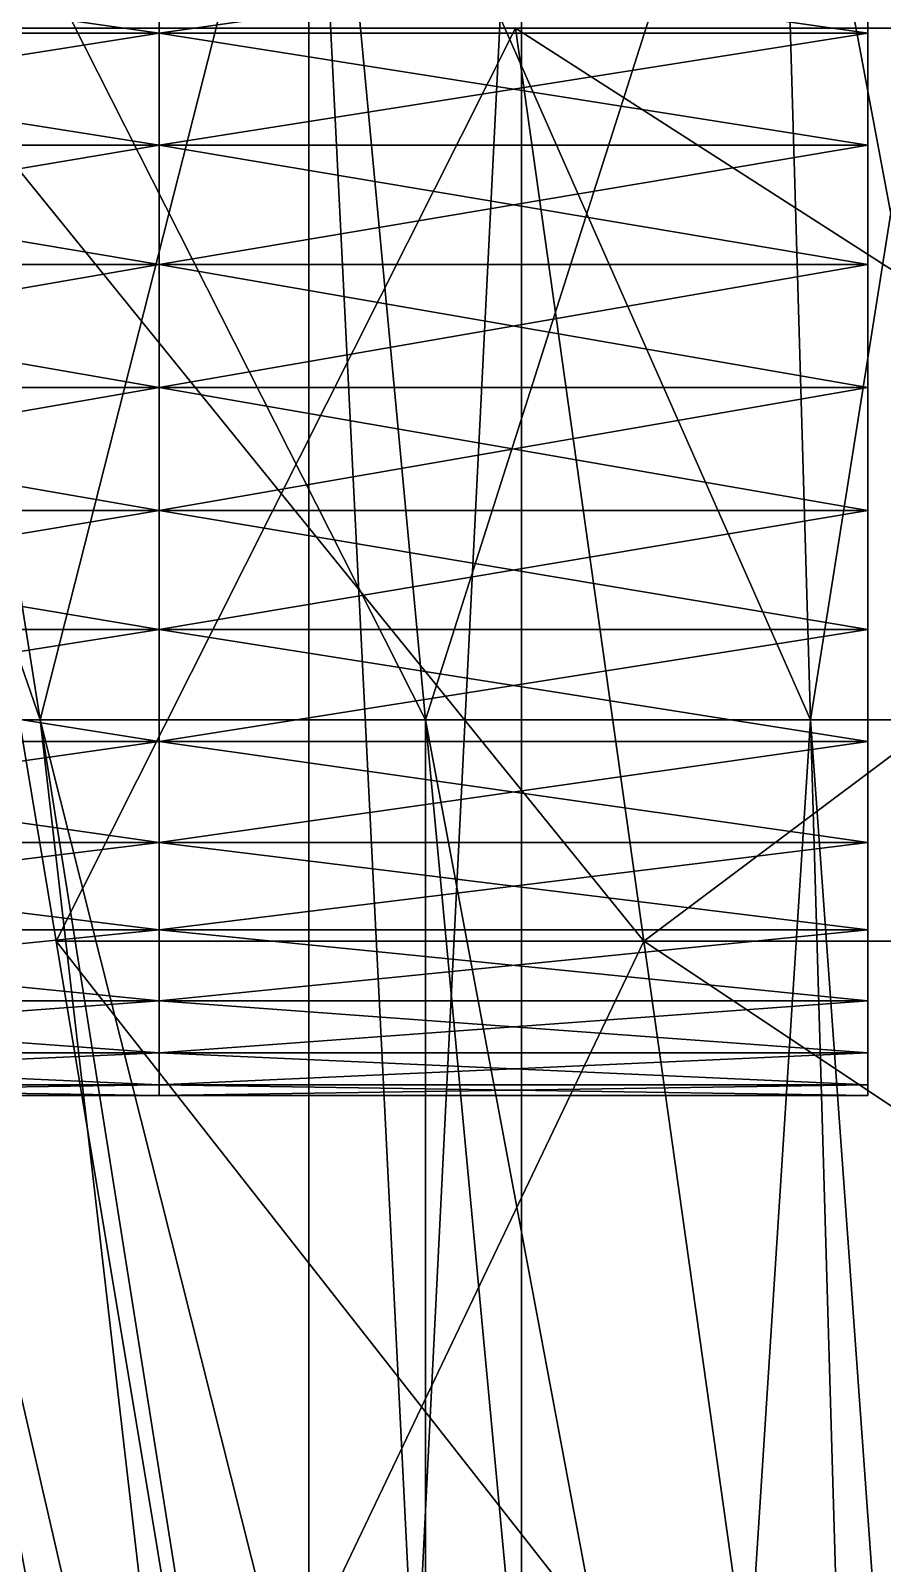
# Model space of a CAD drawing. Header units: metres. Extents: x -1.99 to 2.18, y -3.57 to 1.69.
# Drawn here: x -1.604 to -1.244, y 0.674 to 1.323 of the extents above; entities that cross this region are included whole.
import ezdxf

# ---------------------------------------------------------------- set-up
doc = ezdxf.new("R2010")
doc.units = ezdxf.units.M

msp = doc.modelspace()

# ---------------------------------------------------------------- linework, layer by layer
at = {"layer": 'Cylinder'}
for points in [[(-1.25, 1.46744, -0.05209), (-1.25, 1.172, 0), (-1.25, 1.472, 0)], [(-1.25, 1.472, 0), (-1.25, 1.172, 0), (-1.25, 1.46744, 0.05209)], [(-1.25, 1.472, 0), (-1.25, 1.172, 0), (-1.25, 1.172, 0)], [(-1.25, 1.46744, -0.05209), (-1.25, 1.172, 0), (-1.25, 1.172, 0)], [(-1.25, 1.45391, -0.10261), (-1.25, 1.172, 0), (-1.25, 1.46744, -0.05209)], [(-1.25, 1.46744, 0.05209), (-1.25, 1.172, 0), (-1.25, 1.45391, 0.10261)], [(-1.25, 1.46744, 0.05209), (-1.25, 1.172, 0), (-1.25, 1.172, 0)], [(-1.25, 1.45391, -0.10261), (-1.25, 1.172, 0), (-1.25, 1.172, 0)], [(-1.25, 1.43181, -0.15), (-1.25, 1.172, 0), (-1.25, 1.45391, -0.10261)], [(-1.25, 1.45391, 0.10261), (-1.25, 1.172, 0), (-1.25, 1.43181, 0.15)], [(-1.25, 1.45391, 0.10261), (-1.25, 1.172, 0), (-1.25, 1.172, 0)], [(-1.25, 1.43181, -0.15), (-1.25, 1.172, 0), (-1.25, 1.172, 0)], [(-1.25, 1.40181, -0.19284), (-1.25, 1.172, 0), (-1.25, 1.43181, -0.15)], [(-1.25, 1.43181, 0.15), (-1.25, 1.172, 0), (-1.25, 1.40181, 0.19284)], [(-1.25, 1.43181, 0.15), (-1.25, 1.172, 0), (-1.25, 1.172, 0)], [(-1.25, 1.40181, -0.19284), (-1.25, 1.172, 0), (-1.25, 1.172, 0)], [(-1.25, 1.36484, -0.22981), (-1.25, 1.172, 0), (-1.25, 1.40181, -0.19284)], [(-1.25, 1.40181, 0.19284), (-1.25, 1.172, 0), (-1.25, 1.36484, 0.22981)], [(-1.25, 1.40181, 0.19284), (-1.25, 1.172, 0), (-1.25, 1.172, 0)], [(-1.85, 1.322, -0.25981), (-1.55, 1.36484, -0.22981), (-1.85, 1.36483, -0.22981)], [(-1.85, 1.322, -0.25981), (-1.55, 1.322, -0.25981), (-1.55, 1.36484, -0.22981)], [(-1.85, 1.36484, 0.22981), (-1.55, 1.322, 0.25981), (-1.85, 1.322, 0.25981)], [(-1.85, 1.36484, 0.22981), (-1.55, 1.36484, 0.22981), (-1.55, 1.322, 0.25981)], [(-1.55, 1.322, -0.25981), (-1.25, 1.36484, -0.22981), (-1.55, 1.36484, -0.22981)], [(-1.55, 1.322, -0.25981), (-1.25, 1.322, -0.25981), (-1.25, 1.36484, -0.22981)], [(-1.55, 1.36484, 0.22981), (-1.25, 1.322, 0.25981), (-1.55, 1.322, 0.25981)], [(-1.55, 1.36484, 0.22981), (-1.25, 1.36484, 0.22981), (-1.25, 1.322, 0.25981)], [(-1.25, 1.36484, -0.22981), (-1.25, 1.172, 0), (-1.25, 1.172, 0)], [(-1.25, 1.322, -0.25981), (-1.25, 1.36484, -0.22981), (-1.25, 1.36484, -0.22981)], [(-1.25, 1.322, -0.25981), (-1.25, 1.322, -0.25981), (-1.25, 1.36484, -0.22981)], [(-1.25, 1.322, -0.25981), (-1.25, 1.172, 0), (-1.25, 1.36484, -0.22981)], [(-1.25, 1.36484, 0.22981), (-1.25, 1.322, 0.25981), (-1.25, 1.322, 0.25981)], [(-1.25, 1.36484, 0.22981), (-1.25, 1.36484, 0.22981), (-1.25, 1.322, 0.25981)], [(-1.25, 1.36484, 0.22981), (-1.25, 1.172, 0), (-1.25, 1.322, 0.25981)], [(-1.25, 1.36484, 0.22981), (-1.25, 1.172, 0), (-1.25, 1.172, 0)], [(-1.85, 1.2746, -0.28191), (-1.55, 1.322, -0.25981), (-1.85, 1.322, -0.25981)], [(-1.85, 1.2746, -0.28191), (-1.55, 1.2746, -0.28191), (-1.55, 1.322, -0.25981)], [(-1.85, 1.322, 0.25981), (-1.55, 1.27461, 0.28191), (-1.85, 1.2746, 0.28191)], [(-1.85, 1.322, 0.25981), (-1.55, 1.322, 0.25981), (-1.55, 1.27461, 0.28191)], [(-1.55, 1.2746, -0.28191), (-1.25, 1.322, -0.25981), (-1.55, 1.322, -0.25981)], [(-1.55, 1.2746, -0.28191), (-1.25, 1.2746, -0.28191), (-1.25, 1.322, -0.25981)], [(-1.55, 1.322, 0.25981), (-1.25, 1.27461, 0.28191), (-1.55, 1.27461, 0.28191)], [(-1.55, 1.322, 0.25981), (-1.25, 1.322, 0.25981), (-1.25, 1.27461, 0.28191)], [(-1.25, 1.322, -0.25981), (-1.25, 1.172, 0), (-1.25, 1.172, 0)], [(-1.25, 1.2746, -0.28191), (-1.25, 1.322, -0.25981), (-1.25, 1.322, -0.25981)], [(-1.25, 1.2746, -0.28191), (-1.25, 1.2746, -0.28191), (-1.25, 1.322, -0.25981)], [(-1.25, 1.2746, -0.28191), (-1.25, 1.172, 0), (-1.25, 1.322, -0.25981)], [(-1.25, 1.322, 0.25981), (-1.25, 1.27461, 0.28191), (-1.25, 1.27461, 0.28191)], [(-1.25, 1.322, 0.25981), (-1.25, 1.322, 0.25981), (-1.25, 1.27461, 0.28191)], [(-1.25, 1.322, 0.25981), (-1.25, 1.172, 0), (-1.25, 1.27461, 0.28191)], [(-1.25, 1.322, 0.25981), (-1.25, 1.172, 0), (-1.25, 1.172, 0)], [(-1.85, 1.2746, 0.28191), (-1.55, 1.27461, 0.28191), (-1.55, 1.22409, 0.29544)], [(-1.85, 1.22409, -0.29544), (-1.55, 1.2746, -0.28191), (-1.85, 1.2746, -0.28191)], [(-1.85, 1.22409, -0.29544), (-1.55, 1.22409, -0.29544), (-1.55, 1.2746, -0.28191)], [(-1.85, 1.2746, 0.28191), (-1.55, 1.22409, 0.29544), (-1.85, 1.22409, 0.29544)], [(-1.55, 1.27461, 0.28191), (-1.25, 1.22409, 0.29544), (-1.55, 1.22409, 0.29544)], [(-1.55, 1.27461, 0.28191), (-1.25, 1.27461, 0.28191), (-1.25, 1.22409, 0.29544)], [(-1.55, 1.22409, -0.29544), (-1.25, 1.2746, -0.28191), (-1.55, 1.2746, -0.28191)], [(-1.55, 1.22409, -0.29544), (-1.25, 1.22409, -0.29544), (-1.25, 1.2746, -0.28191)], [(-1.25, 1.27461, 0.28191), (-1.25, 1.22409, 0.29544), (-1.25, 1.22409, 0.29544)], [(-1.25, 1.27461, 0.28191), (-1.25, 1.27461, 0.28191), (-1.25, 1.22409, 0.29544)], [(-1.25, 1.27461, 0.28191), (-1.25, 1.172, 0), (-1.25, 1.22409, 0.29544)], [(-1.25, 1.27461, 0.28191), (-1.25, 1.172, 0), (-1.25, 1.172, 0)], [(-1.25, 1.2746, -0.28191), (-1.25, 1.172, 0), (-1.25, 1.172, 0)], [(-1.25, 1.22409, -0.29544), (-1.25, 1.2746, -0.28191), (-1.25, 1.2746, -0.28191)], [(-1.25, 1.22409, -0.29544), (-1.25, 1.22409, -0.29544), (-1.25, 1.2746, -0.28191)], [(-1.25, 1.22409, -0.29544), (-1.25, 1.172, 0), (-1.25, 1.2746, -0.28191)], [(-1.85, 1.172, -0.3), (-1.55, 1.22409, -0.29544), (-1.85, 1.22409, -0.29544)], [(-1.85, 1.172, -0.3), (-1.55, 1.172, -0.3), (-1.55, 1.22409, -0.29544)], [(-1.85, 1.22409, 0.29544), (-1.55, 1.172, 0.3), (-1.85, 1.172, 0.3)], [(-1.85, 1.22409, 0.29544), (-1.55, 1.22409, 0.29544), (-1.55, 1.172, 0.3)], [(-1.55, 1.172, -0.3), (-1.25, 1.22409, -0.29544), (-1.55, 1.22409, -0.29544)], [(-1.55, 1.172, -0.3), (-1.25, 1.172, -0.3), (-1.25, 1.22409, -0.29544)], [(-1.55, 1.22409, 0.29544), (-1.25, 1.172, 0.3), (-1.55, 1.172, 0.3)], [(-1.55, 1.22409, 0.29544), (-1.25, 1.22409, 0.29544), (-1.25, 1.172, 0.3)], [(-1.25, 1.22409, -0.29544), (-1.25, 1.172, 0), (-1.25, 1.172, 0)], [(-1.25, 1.172, -0.3), (-1.25, 1.22409, -0.29544), (-1.25, 1.22409, -0.29544)], [(-1.25, 1.172, -0.3), (-1.25, 1.172, -0.3), (-1.25, 1.22409, -0.29544)], [(-1.25, 1.172, -0.3), (-1.25, 1.172, 0), (-1.25, 1.22409, -0.29544)], [(-1.25, 1.22409, 0.29544), (-1.25, 1.172, 0.3), (-1.25, 1.172, 0.3)], [(-1.25, 1.22409, 0.29544), (-1.25, 1.22409, 0.29544), (-1.25, 1.172, 0.3)], [(-1.25, 1.22409, 0.29544), (-1.25, 1.172, 0), (-1.25, 1.172, 0.3)], [(-1.25, 1.22409, 0.29544), (-1.25, 1.172, 0), (-1.25, 1.172, 0)], [(-1.85, 1.1199, -0.29544), (-1.55, 1.172, -0.3), (-1.85, 1.172, -0.3)], [(-1.85, 1.1199, -0.29544), (-1.55, 1.1199, -0.29544), (-1.55, 1.172, -0.3)], [(-1.85, 1.172, 0.3), (-1.55, 1.1199, 0.29544), (-1.85, 1.1199, 0.29544)], [(-1.85, 1.172, 0.3), (-1.55, 1.172, 0.3), (-1.55, 1.1199, 0.29544)], [(-1.55, 1.1199, -0.29544), (-1.25, 1.172, -0.3), (-1.55, 1.172, -0.3)], [(-1.55, 1.1199, -0.29544), (-1.25, 1.1199, -0.29544), (-1.25, 1.172, -0.3)], [(-1.55, 1.172, 0.3), (-1.25, 1.1199, 0.29544), (-1.55, 1.1199, 0.29544)], [(-1.55, 1.172, 0.3), (-1.25, 1.172, 0.3), (-1.25, 1.1199, 0.29544)], [(-1.25, 1.172, -0.3), (-1.25, 1.172, 0), (-1.25, 1.172, 0)], [(-1.25, 1.1199, -0.29544), (-1.25, 1.172, -0.3), (-1.25, 1.172, -0.3)], [(-1.25, 1.1199, -0.29544), (-1.25, 1.1199, -0.29544), (-1.25, 1.172, -0.3)], [(-1.25, 1.1199, -0.29544), (-1.25, 1.172, 0), (-1.25, 1.172, -0.3)], [(-1.25, 1.1199, -0.29544), (-1.25, 1.172, 0), (-1.25, 1.172, 0)], [(-1.25, 1.06939, -0.28191), (-1.25, 1.172, 0), (-1.25, 1.1199, -0.29544)], [(-1.25, 1.06939, -0.28191), (-1.25, 1.172, 0), (-1.25, 1.172, 0)], [(-1.25, 1.022, -0.25981), (-1.25, 1.172, 0), (-1.25, 1.06939, -0.28191)], [(-1.25, 1.022, -0.25981), (-1.25, 1.172, 0), (-1.25, 1.172, 0)], [(-1.25, 0.97916, -0.22981), (-1.25, 1.172, 0), (-1.25, 1.022, -0.25981)], [(-1.25, 0.97916, -0.22981), (-1.25, 1.172, 0), (-1.25, 1.172, 0)], [(-1.25, 0.94219, -0.19284), (-1.25, 1.172, 0), (-1.25, 0.97916, -0.22981)], [(-1.25, 0.94219, -0.19284), (-1.25, 1.172, 0), (-1.25, 1.172, 0)], [(-1.25, 0.91219, -0.15), (-1.25, 1.172, 0), (-1.25, 0.94219, -0.19284)], [(-1.25, 0.91219, -0.15), (-1.25, 1.172, 0), (-1.25, 1.172, 0)], [(-1.25, 0.89009, -0.10261), (-1.25, 1.172, 0), (-1.25, 0.91219, -0.15)], [(-1.25, 0.89009, -0.10261), (-1.25, 1.172, 0), (-1.25, 1.172, 0)], [(-1.25, 0.87656, -0.05209), (-1.25, 1.172, 0), (-1.25, 0.89009, -0.10261)], [(-1.25, 0.87656, -0.05209), (-1.25, 1.172, 0), (-1.25, 1.172, 0)], [(-1.25, 0.872, 0), (-1.25, 1.172, 0), (-1.25, 0.87656, -0.05209)], [(-1.25, 0.872, 0), (-1.25, 1.172, 0), (-1.25, 1.172, 0)], [(-1.25, 0.87656, 0.05209), (-1.25, 1.172, 0), (-1.25, 0.872, 0)], [(-1.25, 0.87656, 0.05209), (-1.25, 1.172, 0), (-1.25, 1.172, 0)], [(-1.25, 0.89009, 0.10261), (-1.25, 1.172, 0), (-1.25, 0.87656, 0.05209)], [(-1.25, 0.89009, 0.10261), (-1.25, 1.172, 0), (-1.25, 1.172, 0)], [(-1.25, 0.91219, 0.15), (-1.25, 1.172, 0), (-1.25, 0.89009, 0.10261)], [(-1.25, 0.91219, 0.15), (-1.25, 1.172, 0), (-1.25, 1.172, 0)], [(-1.25, 0.94219, 0.19284), (-1.25, 1.172, 0), (-1.25, 0.91219, 0.15)], [(-1.25, 0.94219, 0.19284), (-1.25, 1.172, 0), (-1.25, 1.172, 0)], [(-1.25, 0.97916, 0.22981), (-1.25, 1.172, 0), (-1.25, 0.94219, 0.19284)], [(-1.25, 0.97916, 0.22981), (-1.25, 1.172, 0), (-1.25, 1.172, 0)], [(-1.25, 1.022, 0.25981), (-1.25, 1.172, 0), (-1.25, 0.97916, 0.22981)], [(-1.25, 1.022, 0.25981), (-1.25, 1.172, 0), (-1.25, 1.172, 0)], [(-1.25, 1.06939, 0.28191), (-1.25, 1.172, 0), (-1.25, 1.022, 0.25981)], [(-1.25, 1.06939, 0.28191), (-1.25, 1.172, 0), (-1.25, 1.172, 0)], [(-1.25, 1.1199, 0.29544), (-1.25, 1.172, 0), (-1.25, 1.06939, 0.28191)], [(-1.25, 1.1199, 0.29544), (-1.25, 1.172, 0), (-1.25, 1.172, 0)], [(-1.25, 1.172, 0.3), (-1.25, 1.1199, 0.29544), (-1.25, 1.1199, 0.29544)], [(-1.25, 1.172, 0.3), (-1.25, 1.172, 0.3), (-1.25, 1.1199, 0.29544)], [(-1.25, 1.172, 0.3), (-1.25, 1.172, 0), (-1.25, 1.1199, 0.29544)], [(-1.25, 1.172, 0.3), (-1.25, 1.172, 0), (-1.25, 1.172, 0)], [(-1.85, 1.06939, -0.28191), (-1.55, 1.1199, -0.29544), (-1.85, 1.1199, -0.29544)], [(-1.85, 1.06939, -0.28191), (-1.55, 1.06939, -0.28191), (-1.55, 1.1199, -0.29544)], [(-1.85, 1.1199, 0.29544), (-1.55, 1.06939, 0.28191), (-1.85, 1.06939, 0.28191)], [(-1.85, 1.1199, 0.29544), (-1.55, 1.1199, 0.29544), (-1.55, 1.06939, 0.28191)], [(-1.55, 1.06939, -0.28191), (-1.25, 1.1199, -0.29544), (-1.55, 1.1199, -0.29544)], [(-1.55, 1.06939, -0.28191), (-1.25, 1.06939, -0.28191), (-1.25, 1.1199, -0.29544)], [(-1.55, 1.1199, 0.29544), (-1.25, 1.06939, 0.28191), (-1.55, 1.06939, 0.28191)], [(-1.55, 1.1199, 0.29544), (-1.25, 1.1199, 0.29544), (-1.25, 1.06939, 0.28191)], [(-1.25, 1.06939, -0.28191), (-1.25, 1.1199, -0.29544), (-1.25, 1.1199, -0.29544)], [(-1.25, 1.06939, -0.28191), (-1.25, 1.06939, -0.28191), (-1.25, 1.1199, -0.29544)], [(-1.25, 1.1199, 0.29544), (-1.25, 1.06939, 0.28191), (-1.25, 1.06939, 0.28191)], [(-1.25, 1.1199, 0.29544), (-1.25, 1.1199, 0.29544), (-1.25, 1.06939, 0.28191)], [(-1.85, 1.022, -0.25981), (-1.55, 1.06939, -0.28191), (-1.85, 1.06939, -0.28191)], [(-1.85, 1.022, -0.25981), (-1.55, 1.022, -0.25981), (-1.55, 1.06939, -0.28191)], [(-1.85, 1.06939, 0.28191), (-1.55, 1.022, 0.25981), (-1.85, 1.022, 0.25981)], [(-1.85, 1.06939, 0.28191), (-1.55, 1.06939, 0.28191), (-1.55, 1.022, 0.25981)], [(-1.55, 1.022, -0.25981), (-1.25, 1.06939, -0.28191), (-1.55, 1.06939, -0.28191)], [(-1.55, 1.022, -0.25981), (-1.25, 1.022, -0.25981), (-1.25, 1.06939, -0.28191)], [(-1.55, 1.06939, 0.28191), (-1.25, 1.022, 0.25981), (-1.55, 1.022, 0.25981)], [(-1.55, 1.06939, 0.28191), (-1.25, 1.06939, 0.28191), (-1.25, 1.022, 0.25981)], [(-1.25, 1.022, -0.25981), (-1.25, 1.06939, -0.28191), (-1.25, 1.06939, -0.28191)], [(-1.25, 1.022, -0.25981), (-1.25, 1.022, -0.25981), (-1.25, 1.06939, -0.28191)], [(-1.25, 1.06939, 0.28191), (-1.25, 1.022, 0.25981), (-1.25, 1.022, 0.25981)], [(-1.25, 1.06939, 0.28191), (-1.25, 1.06939, 0.28191), (-1.25, 1.022, 0.25981)], [(-1.85, 0.97916, -0.22981), (-1.55, 1.022, -0.25981), (-1.85, 1.022, -0.25981)], [(-1.85, 0.97916, -0.22981), (-1.55, 0.97916, -0.22981), (-1.55, 1.022, -0.25981)], [(-1.85, 1.022, 0.25981), (-1.55, 0.97916, 0.22981), (-1.85, 0.97916, 0.22981)], [(-1.85, 1.022, 0.25981), (-1.55, 1.022, 0.25981), (-1.55, 0.97916, 0.22981)], [(-1.55, 0.97916, -0.22981), (-1.25, 1.022, -0.25981), (-1.55, 1.022, -0.25981)], [(-1.55, 0.97916, -0.22981), (-1.25, 0.97916, -0.22981), (-1.25, 1.022, -0.25981)], [(-1.55, 1.022, 0.25981), (-1.25, 0.97916, 0.22981), (-1.55, 0.97916, 0.22981)], [(-1.55, 1.022, 0.25981), (-1.25, 1.022, 0.25981), (-1.25, 0.97916, 0.22981)], [(-1.25, 0.97916, -0.22981), (-1.25, 1.022, -0.25981), (-1.25, 1.022, -0.25981)], [(-1.25, 0.97916, -0.22981), (-1.25, 0.97916, -0.22981), (-1.25, 1.022, -0.25981)], [(-1.25, 1.022, 0.25981), (-1.25, 0.97916, 0.22981), (-1.25, 0.97916, 0.22981)], [(-1.25, 1.022, 0.25981), (-1.25, 1.022, 0.25981), (-1.25, 0.97916, 0.22981)], [(-1.85, 0.94219, -0.19284), (-1.55, 0.97916, -0.22981), (-1.85, 0.97916, -0.22981)], [(-1.85, 0.94219, -0.19284), (-1.55, 0.94219, -0.19284), (-1.55, 0.97916, -0.22981)], [(-1.85, 0.97916, 0.22981), (-1.55, 0.94219, 0.19284), (-1.85, 0.94219, 0.19284)], [(-1.85, 0.97916, 0.22981), (-1.55, 0.97916, 0.22981), (-1.55, 0.94219, 0.19284)], [(-1.55, 0.94219, -0.19284), (-1.25, 0.97916, -0.22981), (-1.55, 0.97916, -0.22981)], [(-1.55, 0.94219, -0.19284), (-1.25, 0.94219, -0.19284), (-1.25, 0.97916, -0.22981)], [(-1.55, 0.97916, 0.22981), (-1.25, 0.94219, 0.19284), (-1.55, 0.94219, 0.19284)], [(-1.55, 0.97916, 0.22981), (-1.25, 0.97916, 0.22981), (-1.25, 0.94219, 0.19284)], [(-1.25, 0.94219, -0.19284), (-1.25, 0.97916, -0.22981), (-1.25, 0.97916, -0.22981)], [(-1.25, 0.94219, -0.19284), (-1.25, 0.94219, -0.19284), (-1.25, 0.97916, -0.22981)], [(-1.25, 0.97916, 0.22981), (-1.25, 0.94219, 0.19284), (-1.25, 0.94219, 0.19284)], [(-1.25, 0.97916, 0.22981), (-1.25, 0.97916, 0.22981), (-1.25, 0.94219, 0.19284)], [(-1.85, 0.91219, -0.15), (-1.55, 0.94219, -0.19284), (-1.85, 0.94219, -0.19284)], [(-1.85, 0.91219, -0.15), (-1.55, 0.91219, -0.15), (-1.55, 0.94219, -0.19284)], [(-1.85, 0.94219, 0.19284), (-1.55, 0.91219, 0.15), (-1.85, 0.91219, 0.15)], [(-1.85, 0.94219, 0.19284), (-1.55, 0.94219, 0.19284), (-1.55, 0.91219, 0.15)], [(-1.55, 0.91219, -0.15), (-1.25, 0.94219, -0.19284), (-1.55, 0.94219, -0.19284)], [(-1.55, 0.91219, -0.15), (-1.25, 0.91219, -0.15), (-1.25, 0.94219, -0.19284)], [(-1.55, 0.94219, 0.19284), (-1.25, 0.91219, 0.15), (-1.55, 0.91219, 0.15)], [(-1.55, 0.94219, 0.19284), (-1.25, 0.94219, 0.19284), (-1.25, 0.91219, 0.15)], [(-1.25, 0.91219, -0.15), (-1.25, 0.94219, -0.19284), (-1.25, 0.94219, -0.19284)], [(-1.25, 0.91219, -0.15), (-1.25, 0.91219, -0.15), (-1.25, 0.94219, -0.19284)], [(-1.25, 0.94219, 0.19284), (-1.25, 0.91219, 0.15), (-1.25, 0.91219, 0.15)], [(-1.25, 0.94219, 0.19284), (-1.25, 0.94219, 0.19284), (-1.25, 0.91219, 0.15)], [(-1.85, 0.89009, -0.10261), (-1.55, 0.91219, -0.15), (-1.85, 0.91219, -0.15)], [(-1.85, 0.89009, -0.10261), (-1.55, 0.89009, -0.10261), (-1.55, 0.91219, -0.15)], [(-1.85, 0.91219, 0.15), (-1.55, 0.89009, 0.10261), (-1.85, 0.89009, 0.10261)], [(-1.85, 0.91219, 0.15), (-1.55, 0.91219, 0.15), (-1.55, 0.89009, 0.10261)], [(-1.55, 0.89009, -0.10261), (-1.25, 0.91219, -0.15), (-1.55, 0.91219, -0.15)], [(-1.55, 0.89009, -0.10261), (-1.25, 0.89009, -0.10261), (-1.25, 0.91219, -0.15)], [(-1.55, 0.91219, 0.15), (-1.25, 0.89009, 0.10261), (-1.55, 0.89009, 0.10261)], [(-1.55, 0.91219, 0.15), (-1.25, 0.91219, 0.15), (-1.25, 0.89009, 0.10261)], [(-1.25, 0.89009, -0.10261), (-1.25, 0.91219, -0.15), (-1.25, 0.91219, -0.15)], [(-1.25, 0.89009, -0.10261), (-1.25, 0.89009, -0.10261), (-1.25, 0.91219, -0.15)], [(-1.25, 0.91219, 0.15), (-1.25, 0.89009, 0.10261), (-1.25, 0.89009, 0.10261)], [(-1.25, 0.91219, 0.15), (-1.25, 0.91219, 0.15), (-1.25, 0.89009, 0.10261)], [(-1.85, 0.87656, -0.05209), (-1.55, 0.89009, -0.10261), (-1.85, 0.89009, -0.10261)], [(-1.85, 0.87656, -0.05209), (-1.55, 0.87656, -0.05209), (-1.55, 0.89009, -0.10261)], [(-1.85, 0.89009, 0.10261), (-1.55, 0.87656, 0.05209), (-1.85, 0.87656, 0.05209)], [(-1.85, 0.89009, 0.10261), (-1.55, 0.89009, 0.10261), (-1.55, 0.87656, 0.05209)], [(-1.55, 0.87656, -0.05209), (-1.25, 0.89009, -0.10261), (-1.55, 0.89009, -0.10261)], [(-1.55, 0.87656, -0.05209), (-1.25, 0.87656, -0.05209), (-1.25, 0.89009, -0.10261)], [(-1.55, 0.89009, 0.10261), (-1.25, 0.87656, 0.05209), (-1.55, 0.87656, 0.05209)], [(-1.55, 0.89009, 0.10261), (-1.25, 0.89009, 0.10261), (-1.25, 0.87656, 0.05209)], [(-1.25, 0.87656, -0.05209), (-1.25, 0.89009, -0.10261), (-1.25, 0.89009, -0.10261)], [(-1.25, 0.87656, -0.05209), (-1.25, 0.87656, -0.05209), (-1.25, 0.89009, -0.10261)], [(-1.25, 0.89009, 0.10261), (-1.25, 0.87656, 0.05209), (-1.25, 0.87656, 0.05209)], [(-1.25, 0.89009, 0.10261), (-1.25, 0.89009, 0.10261), (-1.25, 0.87656, 0.05209)], [(-1.85, 0.872, 0), (-1.55, 0.87656, -0.05209), (-1.85, 0.87656, -0.05209)], [(-1.85, 0.872, 0), (-1.55, 0.872, 0), (-1.55, 0.87656, -0.05209)], [(-1.85, 0.87656, 0.05209), (-1.55, 0.872, 0), (-1.85, 0.872, 0)], [(-1.85, 0.87656, 0.05209), (-1.55, 0.87656, 0.05209), (-1.55, 0.872, 0)], [(-1.55, 0.872, 0), (-1.25, 0.87656, -0.05209), (-1.55, 0.87656, -0.05209)], [(-1.55, 0.872, 0), (-1.25, 0.872, 0), (-1.25, 0.87656, -0.05209)], [(-1.55, 0.87656, 0.05209), (-1.25, 0.872, 0), (-1.55, 0.872, 0)], [(-1.55, 0.87656, 0.05209), (-1.25, 0.87656, 0.05209), (-1.25, 0.872, 0)], [(-1.25, 0.872, 0), (-1.25, 0.87656, -0.05209), (-1.25, 0.87656, -0.05209)], [(-1.25, 0.872, 0), (-1.25, 0.872, 0), (-1.25, 0.87656, -0.05209)], [(-1.25, 0.87656, 0.05209), (-1.25, 0.872, 0), (-1.25, 0.872, 0)], [(-1.25, 0.87656, 0.05209), (-1.25, 0.87656, 0.05209), (-1.25, 0.872, 0)]]:
    msp.add_3dface(points, dxfattribs=at)
at = {"layer": 'Prism 1'}
for points in [[(-1.39663, -0.29121, 0), (-1.48663, 1.50879, 0.50625), (-1.39663, 1.50879, 0.50625)], [(-1.39663, -0.29121, 0), (-1.48663, -0.29121, 0), (-1.48663, 1.50879, 0.50625)], [(-1.39663, 1.50879, -0.50625), (-1.48663, -0.29121, 0), (-1.39663, -0.29121, 0)], [(-1.39663, 1.50879, -0.50625), (-1.48663, 1.50879, -0.50625), (-1.48663, -0.29121, 0)], [(-1.48663, 1.50879, 0.50625), (-1.48663, -0.29121, 0), (-1.48663, 1.50879, -0.50625)], [(-1.39663, -0.29121, 0), (-1.39663, 1.50879, 0.50625), (-1.39663, 1.50879, -0.50625)]]:
    msp.add_3dface(points, dxfattribs=at)
at = {"layer": 'Pyramid'}
for points in [[(-1.59375, 0.9375, 0), (-1.6582, 1.32422, 0), (-1.39911, 1.32422, 0.05182)], [(-1.34473, 0.9375, -0.0498), (-1.6582, 1.32422, 0), (-1.59375, 0.9375, 0)], [(-1.34473, 0.9375, -0.0498), (-1.39911, 1.32422, -0.05182), (-1.6582, 1.32422, 0)], [(-1.59375, 0.9375, 0), (-1.39911, 1.32422, 0.05182), (-1.34473, 0.9375, 0.0498)], [(-1.34473, 0.9375, 0.0498), (-1.39911, 1.32422, 0.05182), (-0.8291, 1.32422, 0.16582)], [(-0.79688, 0.9375, -0.15937), (-1.39911, 1.32422, -0.05182), (-1.34473, 0.9375, -0.0498)], [(-0.79688, 0.9375, -0.15937), (-0.8291, 1.32422, -0.16582), (-1.39911, 1.32422, -0.05182)], [(-1.34473, 0.9375, 0.0498), (-0.8291, 1.32422, 0.16582), (-0.79688, 0.9375, 0.15938)], [(-1.5293, 0.55078, 0), (-1.59375, 0.9375, 0), (-1.34473, 0.9375, 0.0498)], [(-1.29034, 0.55078, -0.04779), (-1.59375, 0.9375, 0), (-1.5293, 0.55078, 0)], [(-1.29034, 0.55078, -0.04779), (-1.34473, 0.9375, -0.0498), (-1.59375, 0.9375, 0)], [(-1.5293, 0.55078, 0), (-1.34473, 0.9375, 0.0498), (-1.29034, 0.55078, 0.04779)], [(-1.29034, 0.55078, 0.04779), (-1.34473, 0.9375, 0.0498), (-0.79688, 0.9375, 0.15938)], [(-0.76465, 0.55078, -0.15293), (-1.34473, 0.9375, -0.0498), (-1.29034, 0.55078, -0.04779)], [(-0.76465, 0.55078, -0.15293), (-0.79688, 0.9375, -0.15937), (-1.34473, 0.9375, -0.0498)], [(-1.29034, 0.55078, 0.04779), (-0.79688, 0.9375, 0.15938), (-0.76465, 0.55078, 0.15293)]]:
    msp.add_3dface(points, dxfattribs=at)
at = {"layer": 'Pyramid 6'}
for points in [[(-1.60045, 1.03125, -0.11124), (-1.7625, 1.5, 0), (-1.67461, 1.03125, 0)], [(-1.60045, 1.03125, -0.11124), (-1.67461, 1.5, -0.13184), (-1.7625, 1.5, 0)], [(-1.60045, 1.03125, 0.11124), (-1.67461, 1.5, 0.13184), (-1.48125, 1.5, 0.42188)], [(-1.67461, 1.03125, 0), (-1.67461, 1.5, 0.13184), (-1.60045, 1.03125, 0.11124)], [(-1.43731, 1.03125, -0.35596), (-1.67461, 1.5, -0.13184), (-1.60045, 1.03125, -0.11124)], [(-1.43731, 1.03125, -0.35596), (-1.48125, 1.5, -0.42187), (-1.67461, 1.5, -0.13184)], [(-1.60045, 1.03125, 0.11124), (-1.48125, 1.5, 0.42188), (-1.43731, 1.03125, 0.35596)], [(-1.43731, 1.03125, 0.35596), (-1.48125, 1.5, 0.42188), (-1.28789, 1.5, 0.71191)], [(-1.27416, 1.03125, -0.60068), (-1.48125, 1.5, -0.42187), (-1.43731, 1.03125, -0.35596)], [(-1.27416, 1.03125, -0.60068), (-1.28789, 1.5, -0.71191), (-1.48125, 1.5, -0.42187)], [(-1.43731, 1.03125, 0.35596), (-1.28789, 1.5, 0.71191), (-1.27416, 1.03125, 0.60068)], [(-1.27416, 1.03125, 0.60068), (-1.28789, 1.5, 0.71191), (-1.2, 1.5, 0.84375)], [(-1.2, 1.03125, -0.71191), (-1.28789, 1.5, -0.71191), (-1.27416, 1.03125, -0.60068)], [(-1.2, 1.03125, -0.71191), (-1.2, 1.5, -0.84375), (-1.28789, 1.5, -0.71191)], [(-1.27416, 1.03125, 0.60068), (-1.2, 1.5, 0.84375), (-1.2, 1.03125, 0.71191)], [(-1.48125, 0, 0), (-1.67461, 1.03125, 0), (-1.60045, 1.03125, 0.11124)], [(-1.43731, 0, -0.06592), (-1.67461, 1.03125, 0), (-1.48125, 0, 0)], [(-1.43731, 0, -0.06592), (-1.60045, 1.03125, -0.11124), (-1.67461, 1.03125, 0)], [(-1.43731, 0, 0.06592), (-1.60045, 1.03125, 0.11124), (-1.43731, 1.03125, 0.35596)], [(-1.48125, 0, 0), (-1.60045, 1.03125, 0.11124), (-1.43731, 0, 0.06592)], [(-1.34063, 0, -0.21094), (-1.60045, 1.03125, -0.11124), (-1.43731, 0, -0.06592)], [(-1.34063, 0, -0.21094), (-1.43731, 1.03125, -0.35596), (-1.60045, 1.03125, -0.11124)], [(-1.34063, 0, 0.21094), (-1.43731, 1.03125, 0.35596), (-1.27416, 1.03125, 0.60068)], [(-1.43731, 0, 0.06592), (-1.43731, 1.03125, 0.35596), (-1.34063, 0, 0.21094)], [(-1.24395, 0, -0.35596), (-1.43731, 1.03125, -0.35596), (-1.34063, 0, -0.21094)], [(-1.24395, 0, -0.35596), (-1.27416, 1.03125, -0.60068), (-1.43731, 1.03125, -0.35596)], [(-1.34063, 0, 0.21094), (-1.27416, 1.03125, 0.60068), (-1.24395, 0, 0.35596)], [(-1.24395, 0, 0.35596), (-1.27416, 1.03125, 0.60068), (-1.2, 1.03125, 0.71191)], [(-1.2, 0, -0.42188), (-1.27416, 1.03125, -0.60068), (-1.24395, 0, -0.35596)], [(-1.2, 0, -0.42188), (-1.2, 1.03125, -0.71191), (-1.27416, 1.03125, -0.60068)], [(-1.24395, 0, 0.35596), (-1.2, 1.03125, 0.71191), (-1.2, 0, 0.42188)]]:
    msp.add_3dface(points, dxfattribs=at)

doc.saveas('drawing.dxf')
